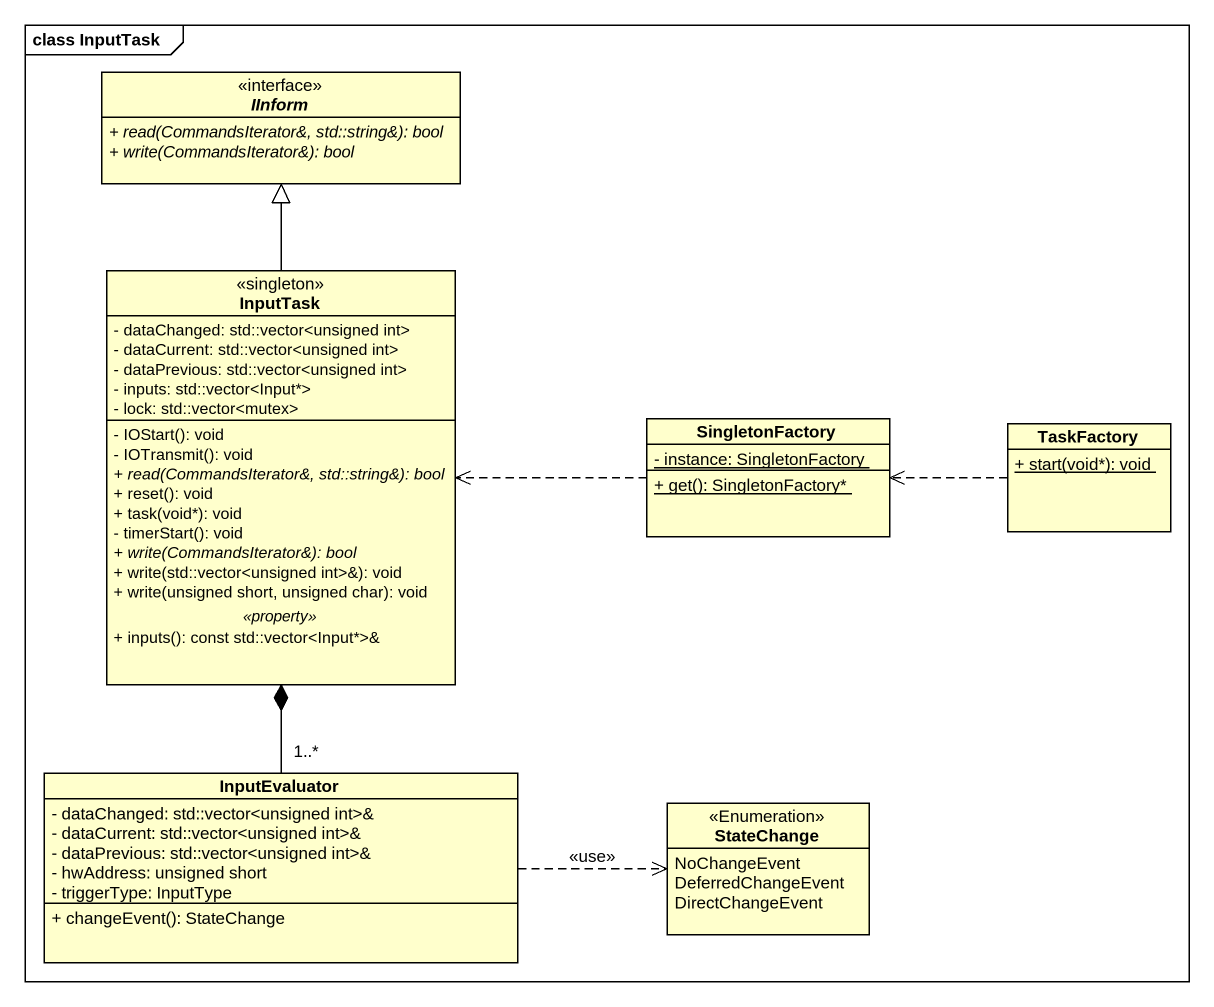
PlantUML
@startuml
mainframe class InputTask
hide circle
hide empty members
skinparam classAttributeIconSize 0
interface IInform {
  {abstract} + read(CommandsIterator&, std::string&): bool
  {abstract} + write(CommandsIterator&): bool
}
class InputTask <<singleton>> {
  - dataChanged: std::vector<unsigned int>
  - dataCurrent: std::vector<unsigned int>
  - dataPrevious: std::vector<unsigned int>
  - inputs: std::vector<Input*>
  - lock: std::vector<mutex>
  --
  - IOStart(): void
  - IOTransmit(): void
  {abstract} + read(CommandsIterator&, std::string&): bool
  + reset(): void
  + task(void*): void
  - timerStart(): void
  {abstract} + write(CommandsIterator&): bool
  + write(std::vector<unsigned int>&): void
  + write(unsigned short, unsigned char): void
  .. <<property>> ..
  + inputs(): const std::vector<Input*>&
}
class SingletonFactory {
  {static} - instance: SingletonFactory
  {static} + get(): SingletonFactory*
}
class TaskFactory {
  {static} + start(void*): void
}
class InputEvaluator {
  - dataChanged: std::vector<unsigned int>&
  - dataCurrent: std::vector<unsigned int>&
  - dataPrevious: std::vector<unsigned int>&
  - hwAddress: unsigned short
  - triggerType: InputType
  + changeEvent(): StateChange
}
enum StateChange <<Enumeration>> {
  NoChangeEvent
  DeferredChangeEvent
  DirectChangeEvent
}
InputTask -up-|> IInform
SingletonFactory .left.> InputTask
TaskFactory .left.> SingletonFactory
InputEvaluator "1..*" -up-* InputTask
InputEvaluator .right.> StateChange : <<use>>
@enduml
